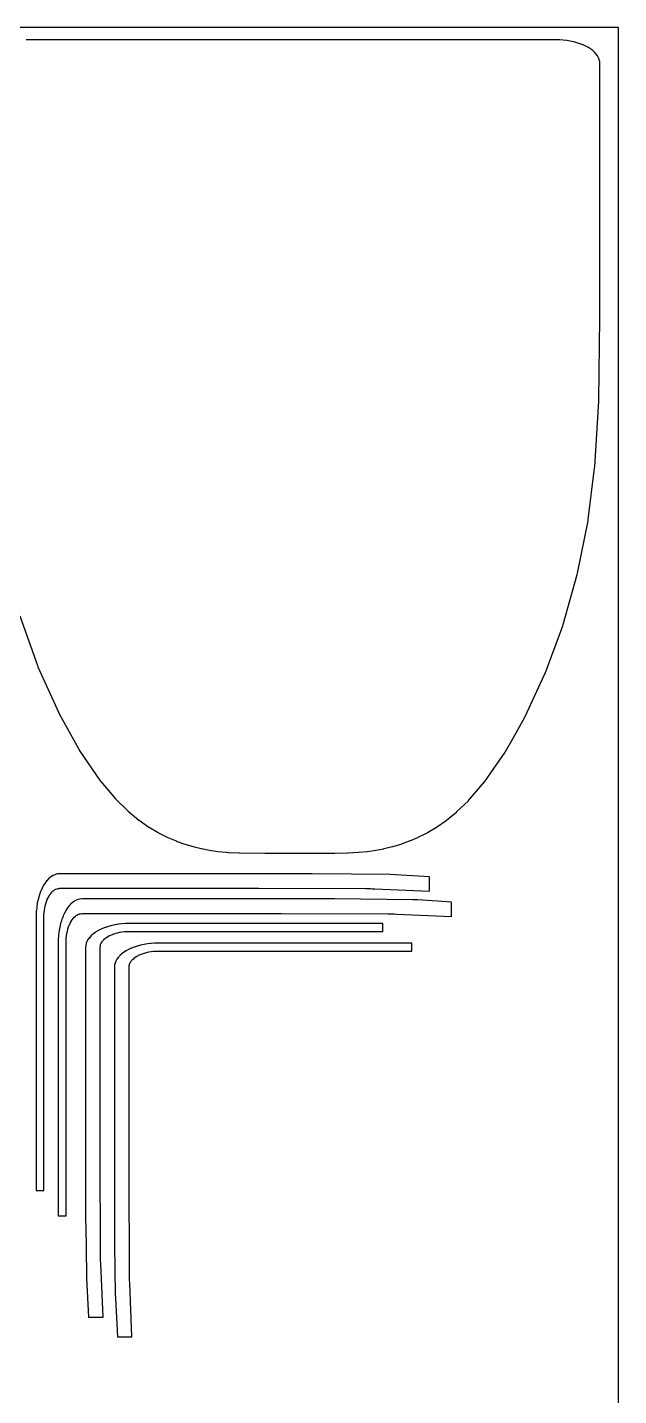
# Model space of a CAD drawing. Header units: millimetres. Extents: x -274 to 326, y -478 to 422.
# Drawn here: x 86 to 326, y -134 to 422 of the extents above; entities that cross this region are included whole.
import ezdxf

# ---------------------------------------------------------------- set-up
doc = ezdxf.new("R2010")
doc.units = ezdxf.units.MM
doc.layers.add('Default', color=7, linetype='Continuous')
doc.layers.add('Layer 01', color=12, linetype='Continuous', true_color=0xc80000)
doc.layers.add('Layer 03', color=5, linetype='Continuous', true_color=0x0000ff)

msp = doc.modelspace()

# ---------------------------------------------------------------- linework, layer by layer
at = {"layer": 'Default'}
msp.add_lwpolyline([(-274, -478), (326, -478), (326, 422), (-274, 422)], close=True, dxfattribs=at)
at = {"layer": 'Layer 01'}
msp.add_lwpolyline([(82.52, 182.85), (89.72, 162.61), (89.88, 162.14), (98.22, 143.64), (98.42, 143.21), (106.54, 128.6), (106.72, 128.27), (115.27, 115.84), (115.47, 115.55), (121.44, 108.52), (121.57, 108.36), (126.52, 103.53), (126.63, 103.42), (131.01, 99.83), (131.11, 99.75), (135.07, 96.99), (135.16, 96.93), (138.85, 94.74), (138.94, 94.69), (142.68, 92.8), (142.77, 92.76), (146.07, 91.34), (146.15, 91.31), (149.63, 90.06), (149.71, 90.03), (153.01, 89.05), (153.09, 89.03), (156.32, 88.25), (156.39, 88.23), (159.64, 87.61), (159.71, 87.59), (163.01, 87.12), (163.08, 87.11), (166.45, 86.76), (166.53, 86.76), (167.28, 86.7), (167.3, 86.7), (171.7, 86.48), (171.8, 86.48), (182.23, 86.4), (182.47, 86.4), (193.3, 86.34), (193.55, 86.34), (196.61, 86.36), (196.68, 86.36), (202.54, 86.39), (202.67, 86.39), (210.49, 86.41), (210.67, 86.41), (215.77, 86.49), (215.88, 86.49), (220.28, 86.73), (220.38, 86.74), (223.83, 87.08), (223.91, 87.09), (227.24, 87.57), (227.31, 87.58), (230.54, 88.19), (230.61, 88.21), (234.12, 89.06), (234.2, 89.08), (237.59, 90.1), (237.67, 90.12), (240.99, 91.33), (241.07, 91.36), (244.43, 92.8), (244.51, 92.84), (248.17, 94.7), (248.26, 94.74), (251.94, 96.93), (252.02, 96.98), (255.92, 99.69), (256, 99.76), (260.19, 103.18), (260.28, 103.26), (264.9, 107.7), (265.01, 107.8), (271.46, 115.35), (271.61, 115.52), (279.82, 127.4), (280.01, 127.67), (283.06, 133.1), (287.86, 141.63), (288.05, 141.95), (295.9, 158.97), (296.08, 159.36), (303.28, 178.82), (303.44, 179.27), (309.2, 199.69), (309.33, 200.16), (313.56, 221.47), (313.65, 221.96), (316.24, 242.91), (316.3, 243.4), (317.94, 270.13), (317.98, 270.74), (318.37, 303.87), (318.38, 304.64), (318.38, 376.74), (318.38, 378.41), (318.38, 406.64), (318.38, 407.29), (318.32, 408.07), (318.31, 408.09), (318.14, 408.86), (318.13, 408.88), (317.84, 409.64), (317.83, 409.66), (317.42, 410.4), (317.41, 410.42), (316.89, 411.15), (316.87, 411.16), (316.24, 411.86), (316.23, 411.88), (315.49, 412.55), (315.47, 412.56), (314.63, 413.19), (314.62, 413.21), (313.68, 413.8), (313.66, 413.82), (312.64, 414.37), (312.62, 414.38), (311.52, 414.88), (311.5, 414.89), (310.32, 415.35), (310.3, 415.36), (309.06, 415.75), (309.03, 415.76), (307.74, 416.1), (307.71, 416.11), (306.36, 416.4), (306.33, 416.4), (304.95, 416.62), (304.92, 416.63), (303.51, 416.79), (303.48, 416.79), (302.05, 416.89), (302.02, 416.89), (300.58, 416.92), (300.54, 416.92), (91.38, 416.92), (86.56, 416.92), (85.12, 416.89)], dxfattribs=at)
at = {"layer": 'Layer 03'}
for points in [[(249.1, 70.95), (249.1, 76.79), (235.32, 77.63), (233.18, 77.66), (201.43, 78.03), (196.77, 78.03), (127.66, 78.03), (125.84, 78.03), (98.78, 78.03), (98.72, 78.03), (97.98, 77.97), (97.93, 77.96), (97.19, 77.79), (97.14, 77.77), (96.41, 77.49), (96.36, 77.46), (95.65, 77.07), (95.6, 77.03), (94.91, 76.53), (94.86, 76.49), (94.19, 75.88), (94.15, 75.84), (93.51, 75.13), (93.47, 75.07), (92.86, 74.27), (92.82, 74.21), (92.25, 73.32), (92.22, 73.25), (91.69, 72.28), (91.66, 72.21), (91.18, 71.15), (91.15, 71.08), (90.71, 69.95), (90.69, 69.87), (90.31, 68.69), (90.28, 68.6), (89.96, 67.36), (89.94, 67.28), (89.67, 65.99), (89.65, 65.9), (89.44, 64.58), (89.43, 64.49), (89.28, 63.14), (89.27, 63.04), (89.18, 61.67), (89.18, 61.58), (89.15, 60.2), (89.15, 46.68), (89.15, -50.74), (92.36, -50.74), (92.36, 8.95), (92.36, 16.83), (92.36, 60.2), (92.38, 61.1), (92.38, 61.18), (92.44, 62.08), (92.44, 62.16), (92.54, 63.04), (92.55, 63.12), (92.69, 63.98), (92.7, 64.06), (92.88, 64.9), (92.9, 64.98), (93.11, 65.79), (93.13, 65.86), (93.38, 66.63), (93.4, 66.7), (93.68, 67.44), (93.71, 67.5), (94.02, 68.19), (94.05, 68.25), (94.4, 68.89), (94.43, 68.95), (94.8, 69.53), (94.83, 69.58), (95.23, 70.11), (95.26, 70.15), (95.68, 70.61), (95.72, 70.66), (96.16, 71.05), (96.2, 71.09), (96.65, 71.42), (96.69, 71.44), (97.16, 71.7), (97.2, 71.72), (97.68, 71.91), (97.72, 71.93), (98.2, 72.04), (98.24, 72.05), (98.73, 72.08), (98.78, 72.09), (125.34, 72.09), (127.66, 72.09), (129.28, 72.09), (175.47, 72.09), (176.99, 72.09), (178.43, 72.09), (179.79, 72.09), (223.18, 71.96), (224.46, 71.95), (225.08, 71.95), (225.69, 71.93), (226.87, 71.88)], [(258.1, 60.68), (258.1, 66.52), (244.32, 67.36), (242.18, 67.39), (210.43, 67.77), (205.77, 67.77), (136.66, 67.77), (134.84, 67.77), (107.78, 67.77), (107.72, 67.76), (106.98, 67.7), (106.93, 67.69), (106.19, 67.52), (106.14, 67.5), (105.41, 67.22), (105.36, 67.19), (104.65, 66.8), (104.6, 66.77), (103.91, 66.26), (103.86, 66.22), (103.19, 65.62), (103.15, 65.57), (102.51, 64.86), (102.47, 64.81), (101.86, 64), (101.82, 63.94), (101.25, 63.05), (101.22, 62.99), (100.69, 62.01), (100.66, 61.94), (100.18, 60.89), (100.15, 60.81), (99.71, 59.69), (99.69, 59.61), (99.31, 58.42), (99.28, 58.34), (98.96, 57.1), (98.94, 57.01), (98.67, 55.72), (98.65, 55.63), (98.44, 54.31), (98.43, 54.22), (98.28, 52.87), (98.27, 52.78), (98.18, 51.41), (98.18, 51.31), (98.15, 49.93), (98.15, 36.42), (98.15, -61), (101.36, -61), (101.36, -1.32), (101.36, 6.56), (101.36, 49.93), (101.38, 50.84), (101.38, 50.91), (101.44, 51.81), (101.44, 51.89), (101.54, 52.77), (101.55, 52.85), (101.69, 53.72), (101.7, 53.79), (101.88, 54.63), (101.9, 54.71), (102.11, 55.52), (102.13, 55.59), (102.38, 56.37), (102.4, 56.44), (102.68, 57.17), (102.71, 57.23), (103.02, 57.92), (103.05, 57.98), (103.4, 58.62), (103.43, 58.68), (103.8, 59.26), (103.83, 59.31), (104.23, 59.84), (104.26, 59.89), (104.68, 60.35), (104.72, 60.39), (105.16, 60.79), (105.2, 60.82), (105.65, 61.15), (105.69, 61.18), (106.16, 61.43), (106.2, 61.46), (106.68, 61.64), (106.72, 61.66), (107.2, 61.77), (107.24, 61.78), (107.73, 61.82), (107.78, 61.82), (134.34, 61.82), (136.66, 61.82), (138.28, 61.82), (184.47, 61.82), (185.99, 61.82), (187.43, 61.82), (188.79, 61.82), (232.18, 61.69), (233.46, 61.69), (234.08, 61.68), (234.69, 61.66), (235.87, 61.61)], [(230.2, 54.58), (230.2, 57.79), (127.15, 57.79), (127.05, 57.78), (125.67, 57.75), (125.58, 57.75), (124.21, 57.65), (124.12, 57.64), (122.77, 57.49), (122.68, 57.48), (121.36, 57.26), (121.27, 57.25), (119.98, 56.97), (119.9, 56.95), (118.66, 56.62), (118.58, 56.6), (117.39, 56.22), (117.32, 56.19), (116.19, 55.75), (116.12, 55.72), (115.07, 55.24), (115, 55.2), (114.03, 54.68), (113.97, 54.64), (113.08, 54.07), (113.02, 54.03), (112.47, 53.61), (112.22, 53.42), (112.17, 53.38), (111.46, 52.74), (111.42, 52.69), (110.82, 52.02), (110.78, 51.98), (110.28, 51.28), (110.25, 51.23), (109.86, 50.52), (109.84, 50.47), (109.56, 49.74), (109.55, 49.69), (109.38, 48.95), (109.37, 48.9), (109.32, 48.16), (109.32, 46.33), (109.32, 19.27), (109.32, 17.8), (109.32, -3.9), (109.32, -5.16), (109.32, -23.87), (109.32, -25.09), (109.32, -43.17), (109.32, -44.45), (109.32, -63.41), (109.34, -64.76), (109.61, -84.86), (109.69, -86.42), (110.49, -102.17), (116.41, -102.17), (115.5, -80.42), (115.42, -78.98), (115.4, -78.15), (115.39, -77.53), (115.26, -34.14), (115.26, -32.7), (115.26, -26.92), (115.26, 19.27), (115.26, 45.83), (115.26, 48.16), (115.3, 48.64), (115.3, 48.69), (115.41, 49.17), (115.42, 49.21), (115.55, 49.53), (115.61, 49.69), (115.62, 49.73), (115.88, 50.2), (115.9, 50.24), (116.23, 50.69), (116.26, 50.73), (116.66, 51.17), (116.69, 51.21), (117.15, 51.63), (117.19, 51.67), (117.72, 52.06), (117.77, 52.1), (118.35, 52.47), (118.4, 52.5), (119.04, 52.85), (119.1, 52.88), (119.79, 53.19), (119.85, 53.22), (120.58, 53.51), (120.65, 53.53), (121.42, 53.78), (121.49, 53.8), (122.3, 54.02), (122.37, 54.03), (123.21, 54.21), (123.29, 54.23), (124.15, 54.37), (124.23, 54.38), (125.11, 54.48), (125.19, 54.49), (126.09, 54.55), (126.17, 54.55), (127.07, 54.57), (127.15, 54.58), (135.03, 54.58), (170.52, 54.58)], [(241.93, 46.58), (241.93, 49.79), (138.88, 49.79), (138.79, 49.78), (137.41, 49.75), (137.32, 49.75), (135.95, 49.65), (135.85, 49.64), (134.5, 49.49), (134.41, 49.48), (133.09, 49.26), (133, 49.25), (131.72, 48.97), (131.63, 48.95), (130.39, 48.62), (130.31, 48.6), (129.13, 48.22), (129.05, 48.19), (127.93, 47.75), (127.86, 47.72), (126.8, 47.24), (126.74, 47.2), (125.76, 46.68), (125.7, 46.64), (124.81, 46.07), (124.75, 46.03), (124.2, 45.61), (123.95, 45.42), (123.9, 45.38), (123.2, 44.74), (123.16, 44.69), (122.55, 44.02), (122.52, 43.98), (122.01, 43.28), (121.99, 43.23), (121.59, 42.52), (121.57, 42.47), (121.29, 41.74), (121.28, 41.69), (121.11, 40.95), (121.11, 40.9), (121.05, 40.16), (121.05, 38.33), (121.05, 11.27), (121.05, 9.8), (121.05, -11.9), (121.05, -13.16), (121.05, -31.87), (121.05, -33.09), (121.05, -51.17), (121.05, -52.45), (121.06, -71.41), (121.07, -72.76), (121.34, -92.86), (121.42, -94.42), (122.22, -110.17), (128.14, -110.17), (127.23, -88.42), (127.16, -86.98), (127.13, -86.15), (127.13, -85.53), (127, -42.14), (126.99, -40.7), (126.99, -34.92), (126.99, 11.27), (126.99, 37.83), (126.99, 40.16), (127.03, 40.64), (127.03, 40.69), (127.14, 41.17), (127.15, 41.21), (127.28, 41.53), (127.34, 41.69), (127.36, 41.73), (127.61, 42.2), (127.64, 42.24), (127.96, 42.69), (127.99, 42.73), (128.39, 43.17), (128.42, 43.21), (128.89, 43.63), (128.93, 43.67), (129.45, 44.06), (129.5, 44.1), (130.08, 44.47), (130.13, 44.5), (130.77, 44.85), (130.83, 44.88), (131.52, 45.19), (131.58, 45.22), (132.31, 45.51), (132.38, 45.53), (133.15, 45.78), (133.22, 45.8), (134.03, 46.02), (134.1, 46.03), (134.95, 46.21), (135.02, 46.23), (135.89, 46.37), (135.96, 46.38), (136.85, 46.48), (136.92, 46.49), (137.82, 46.55), (137.9, 46.55), (138.8, 46.57), (138.88, 46.58), (146.77, 46.58), (182.25, 46.58)]]:
    msp.add_lwpolyline(points, close=True, dxfattribs=at)

doc.saveas('drawing.dxf')
